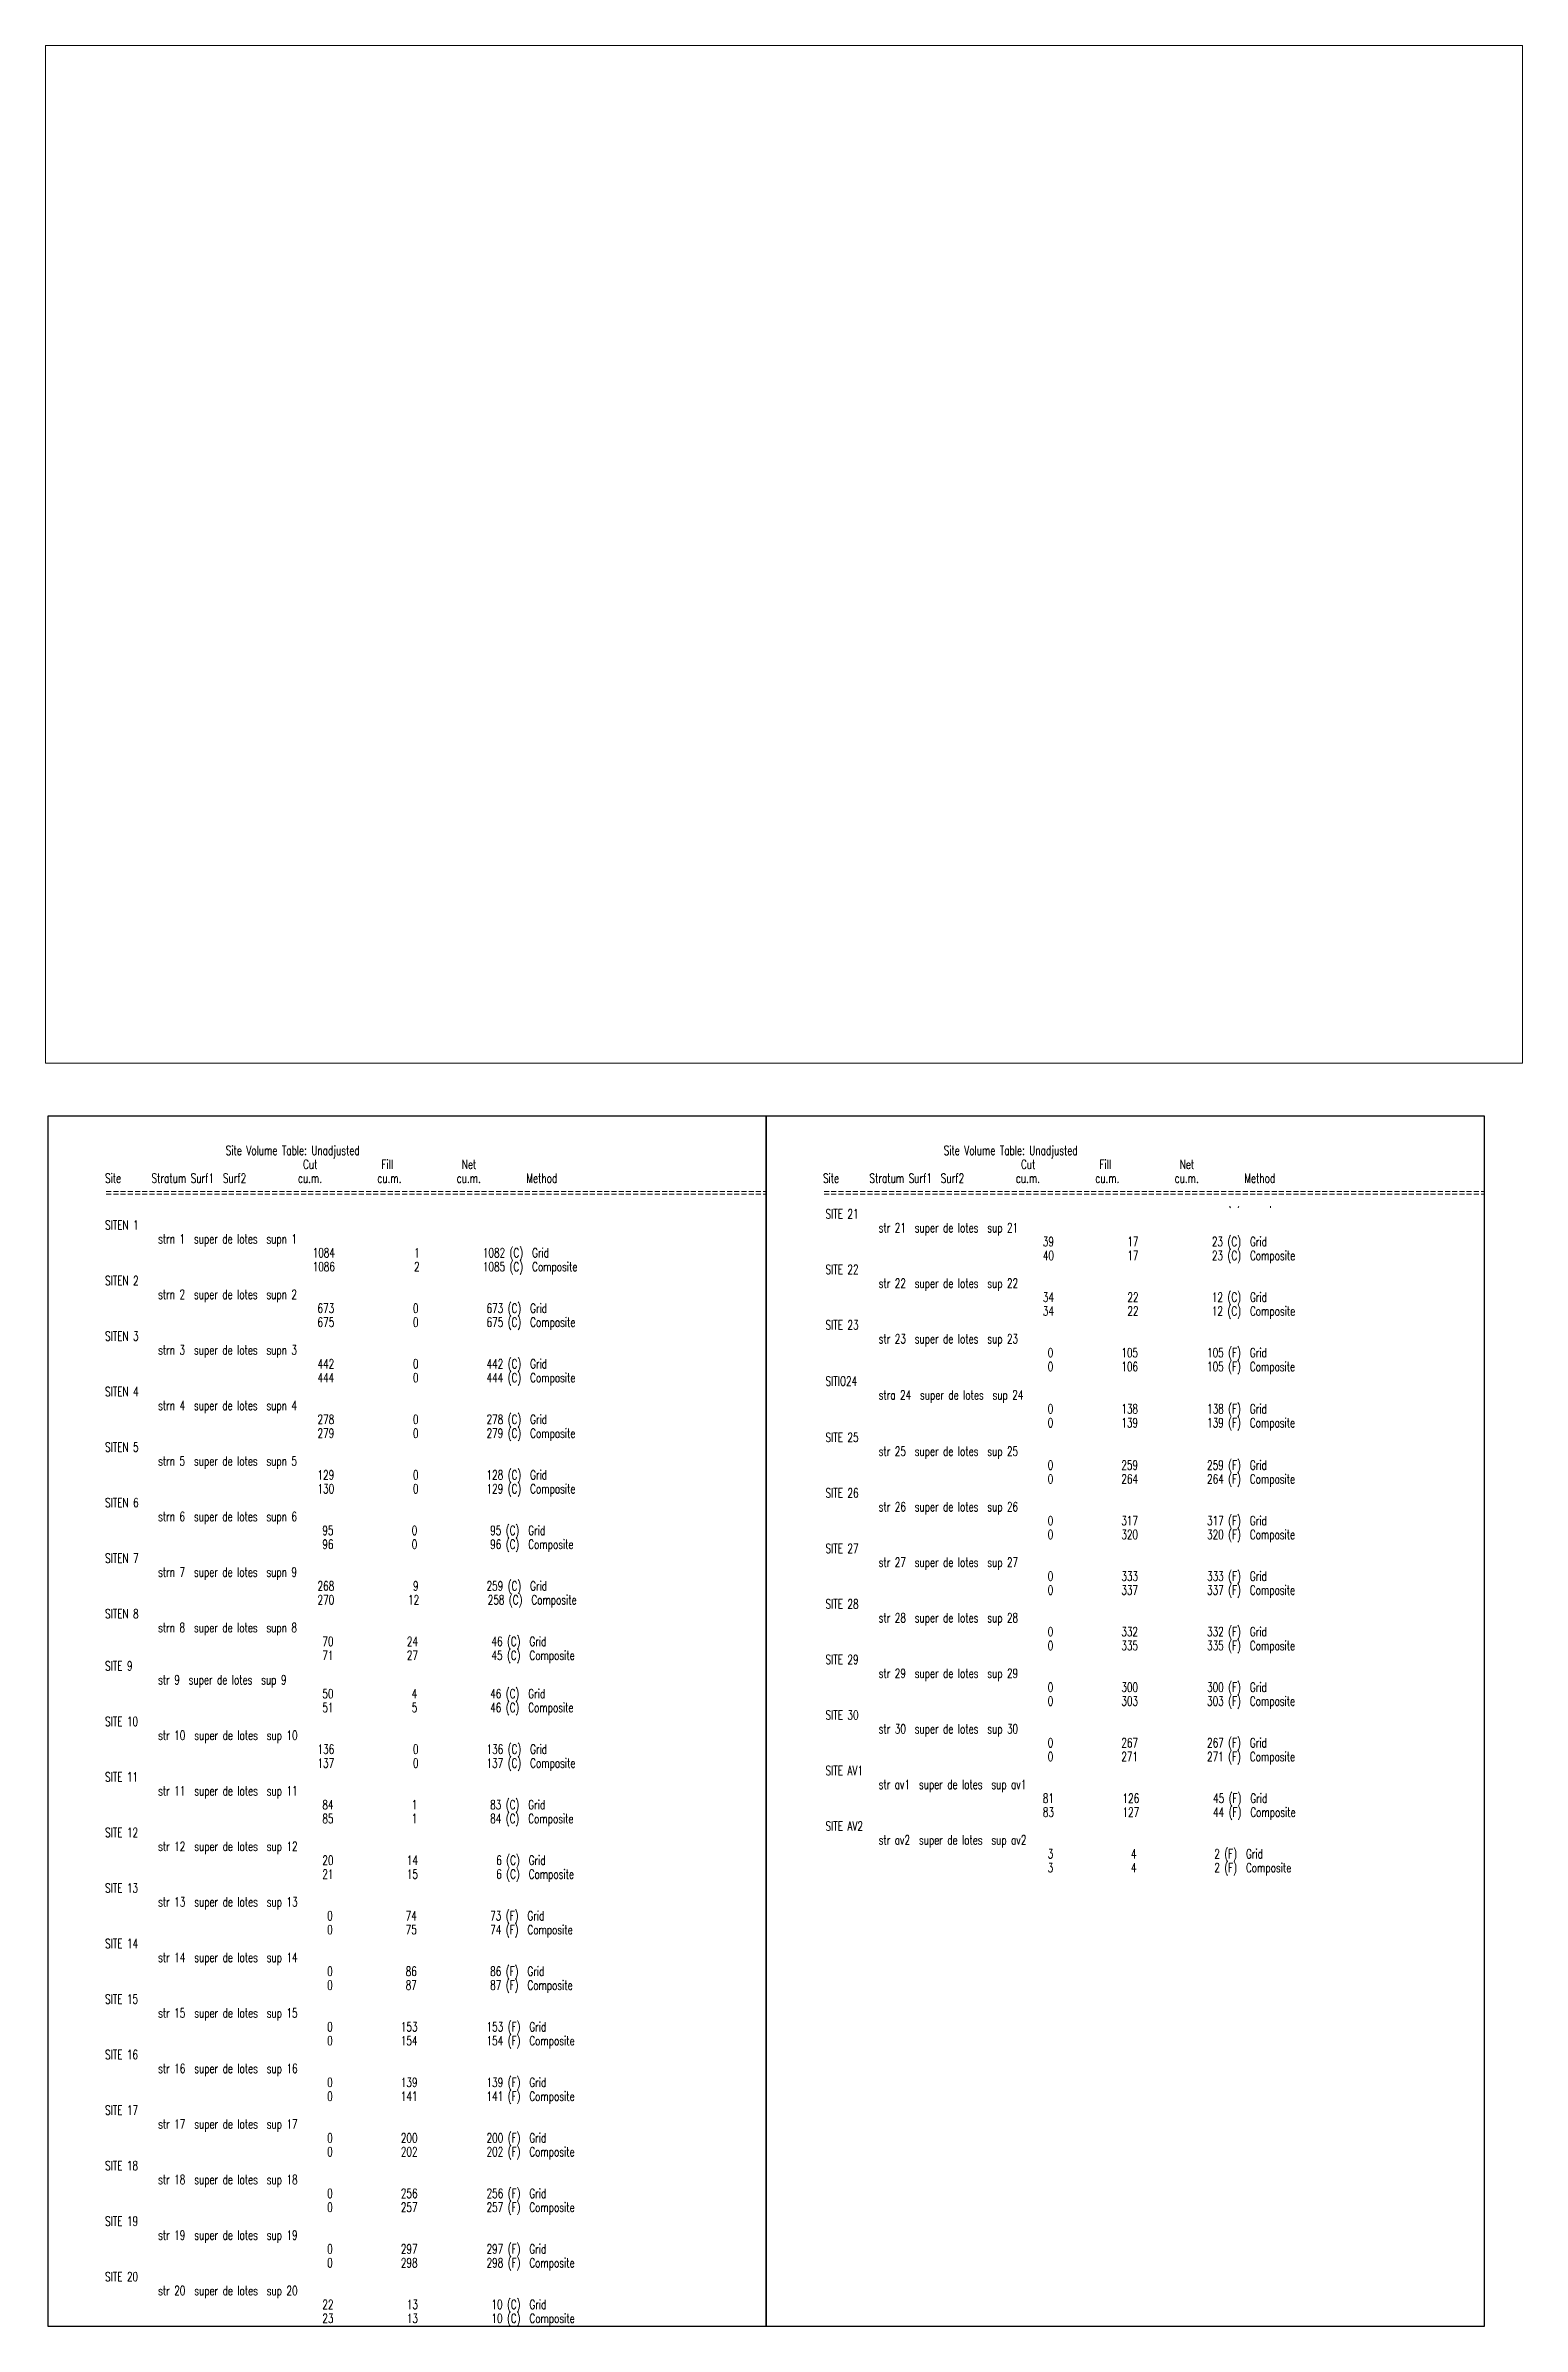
# Paper-space layout 'Layout1' of a CAD drawing. Header units: metres. Extents: x 11 to 351, y 44 to 569.
# The model-space entities are those that its viewports show. They can reach past a viewport. Long polylines and large blocks are cut down to what shows.
import ezdxf

# ---------------------------------------------------------------- set-up
doc = ezdxf.new("R2010")
doc.units = ezdxf.units.M
doc.header["$LTSCALE"] = 0.0254
doc.header["$MEASUREMENT"] = 0
for name, color, linetype in [('LOTES', 3, 'Continuous'), ('VENTANAS', 252, 'Continuous'), ('VOLLBLS', 7, 'Continuous')]:
    doc.layers.add(name, color=color, linetype=linetype)
doc.layers.get('VOLLBLS').off()
doc.styles.add('ALINEAMIENTO 2', font='romans.shx', dxfattribs={"width": 0.7, "height": 0.6})

msp = doc.modelspace()

# ---------------------------------------------------------------- texts
at = {"layer": 'LOTES', "ltscale": 20000, "style": 'ALINEAMIENTO 2', "width": 0.7}
for s, p in [('                         Site Volume Table: Unadjusted', (606893.413, 1311185.141)), ('                                         Cut             Fill              Net', (606893.413, 1311184.241)), ('Site      Stratum Surf1  Surf2         cu.m.           cu.m.           cu.m.         Method', (606893.413, 1311183.341)), ('=================================================================================================', (606893.413, 1311182.441)), ('SITEN 1             ', (606893.413, 1311180.306)), ('           strn 1  super de lotes  supn 1', (606893.413, 1311179.406)), ('                                           1084                1             1082 (C)  Grid      ', (606893.413, 1311178.506)), ('SITEN 2             ', (606893.413, 1311176.706)), ('                                           1086                2             1085 (C)  Composite ', (606893.413, 1311177.606)), ('           strn 2  super de lotes  supn 2', (606893.413, 1311175.806)), ('                                            673                0              673 (C)  Grid      ', (606893.413, 1311174.906)), ('                                            675                0              675 (C)  Composite ', (606893.413, 1311174.006)), ('SITEN 3             ', (606893.413, 1311173.106)), ('           strn 3  super de lotes  supn 3', (606893.413, 1311172.206)), ('                                            442                0              442 (C)  Grid      ', (606893.413, 1311171.306)), ('                                            444                0              444 (C)  Composite ', (606893.413, 1311170.406)), ('SITEN 4             ', (606893.413, 1311169.506)), ('           strn 4  super de lotes  supn 4', (606893.413, 1311168.606)), ('                                            278                0              278 (C)  Grid      ', (606893.413, 1311167.706)), ('                                            279                0              279 (C)  Composite ', (606893.413, 1311166.806)), ('SITEN 5             ', (606893.413, 1311165.906)), ('           strn 5  super de lotes  supn 5', (606893.413, 1311165.006)), ('                                            129                0              128 (C)  Grid      ', (606893.413, 1311164.106)), ('                                            130                0              129 (C)  Composite ', (606893.413, 1311163.206)), ('SITEN 6             ', (606893.413, 1311162.306)), ('           strn 6  super de lotes  supn 6', (606893.413, 1311161.406)), ('                                             95                0               95 (C)  Grid      ', (606893.413, 1311160.506)), ('SITEN 7             ', (606893.413, 1311158.706)), ('                                             96                0               96 (C)  Composite ', (606893.413, 1311159.606)), ('           strn 7  super de lotes  supn 9', (606893.413, 1311157.806)), ('                                            268                9              259 (C)  Grid      ', (606893.413, 1311156.906)), ('                                            270               12              258 (C)  Composite ', (606893.413, 1311156.006)), ('SITEN 8             ', (606893.413, 1311155.106)), ('           strn 8  super de lotes  supn 8', (606893.413, 1311154.206)), ('                                             70               24               46 (C)  Grid      ', (606893.413, 1311153.306)), ('SITE 9              ', (606893.413, 1311151.722)), ('                                             71               27               45 (C)  Composite ', (606893.413, 1311152.406)), ('           str 9  super de lotes  sup 9', (606893.413, 1311150.822)), ('                                             50                4               46 (C)  Grid      ', (606893.413, 1311149.922)), ('                                             51                5               46 (C)  Composite ', (606893.413, 1311149.022)), ('SITE 10             ', (606893.413, 1311148.122)), ('           str 10  super de lotes  sup 10', (606893.413, 1311147.222)), ('                                            136                0              136 (C)  Grid      ', (606893.413, 1311146.322)), ('                                            137                0              137 (C)  Composite ', (606893.413, 1311145.422)), ('SITE 11             ', (606893.413, 1311144.522)), ('           str 11  super de lotes  sup 11', (606893.413, 1311143.622)), ('                                             84                1               83 (C)  Grid      ', (606893.413, 1311142.722)), ('SITE 12             ', (606893.413, 1311140.922)), ('                                             85                1               84 (C)  Composite ', (606893.413, 1311141.822)), ('           str 12  super de lotes  sup 12', (606893.413, 1311140.022)), ('                                             20               14                6 (C)  Grid      ', (606893.413, 1311139.122)), ('                                             21               15                6 (C)  Composite ', (606893.413, 1311138.222)), ('SITE 13             ', (606893.413, 1311137.322)), ('           str 13  super de lotes  sup 13', (606893.413, 1311136.422)), ('                                              0               74               73 (F)  Grid      ', (606893.413, 1311135.522)), ('SITE 14             ', (606893.413, 1311133.722)), ('                                              0               75               74 (F)  Composite ', (606893.413, 1311134.622)), ('           str 14  super de lotes  sup 14', (606893.413, 1311132.822)), ('                                              0               86               86 (F)  Grid      ', (606893.413, 1311131.922)), ('                                              0               87               87 (F)  Composite ', (606893.413, 1311131.022)), ('SITE 15             ', (606893.413, 1311130.122)), ('           str 15  super de lotes  sup 15', (606893.413, 1311129.222)), ('                                              0              153              153 (F)  Grid      ', (606893.413, 1311128.322)), ('                                              0              154              154 (F)  Composite ', (606893.413, 1311127.422)), ('SITE 16             ', (606893.413, 1311126.522)), ('           str 16  super de lotes  sup 16', (606893.413, 1311125.622)), ('                                              0              139              139 (F)  Grid      ', (606893.413, 1311124.722)), ('                                              0              141              141 (F)  Composite ', (606893.413, 1311123.822)), ('SITE 17             ', (606893.413, 1311122.922)), ('           str 17  super de lotes  sup 17', (606893.413, 1311122.022)), ('                                              0              200              200 (F)  Grid      ', (606893.413, 1311121.122)), ('                                              0              202              202 (F)  Composite ', (606893.413, 1311120.222)), ('SITE 18             ', (606893.413, 1311119.322)), ('           str 18  super de lotes  sup 18', (606893.413, 1311118.422)), ('                                              0              256              256 (F)  Grid      ', (606893.413, 1311117.522)), ('SITE 19             ', (606893.413, 1311115.722)), ('                                              0              257              257 (F)  Composite ', (606893.413, 1311116.622)), ('           str 19  super de lotes  sup 19', (606893.413, 1311114.822)), ('                                              0              297              297 (F)  Grid      ', (606893.413, 1311113.922)), ('                                              0              298              298 (F)  Composite ', (606893.413, 1311113.022)), ('SITE 20             ', (606893.413, 1311112.122)), ('           str 20  super de lotes  sup 20', (606893.413, 1311111.222)), ('                                             22               13               10 (C)  Grid      ', (606893.413, 1311110.322)), ('SITE 21             ', (606893.413, 1311108.522)), ('                                             23               13               10 (C)  Composite ', (606893.413, 1311109.422)), ('           str 21  super de lotes  sup 21', (606893.413, 1311107.622)), ('                                             39               17               23 (C)  Grid      ', (606893.413, 1311106.722)), ('                                             40               17               23 (C)  Composite ', (606893.413, 1311105.822)), ('SITE 22             ', (606893.413, 1311104.922)), ('           str 22  super de lotes  sup 22', (606893.413, 1311104.022)), ('                                             34               22               12 (C)  Grid      ', (606893.413, 1311103.122)), ('                                             34               22               12 (C)  Composite ', (606893.413, 1311102.222)), ('SITE 23             ', (606893.413, 1311101.322)), ('           str 23  super de lotes  sup 23', (606893.413, 1311100.422)), ('                                              0              105              105 (F)  Grid      ', (606893.413, 1311099.522)), ('                                              0              106              105 (F)  Composite ', (606893.413, 1311098.622)), ('SITIO24             ', (606893.413, 1311097.68)), ('           stra 24  super de lotes  sup 24', (606893.413, 1311096.78)), ('                                              0              138              138 (F)  Grid      ', (606893.413, 1311095.88)), ('                                              0              139              139 (F)  Composite ', (606893.413, 1311094.98)), ('SITE 25             ', (606893.413, 1311094.033)), ('           str 25  super de lotes  sup 25', (606893.413, 1311093.133)), ('                                              0              259              259 (F)  Grid      ', (606893.413, 1311092.233)), ('                                              0              264              264 (F)  Composite ', (606893.413, 1311091.333)), ('SITE 26             ', (606893.413, 1311090.433)), ('           str 26  super de lotes  sup 26', (606893.413, 1311089.533)), ('                                              0              317              317 (F)  Grid      ', (606893.413, 1311088.633)), ('                                              0              320              320 (F)  Composite ', (606893.413, 1311087.733)), ('SITE 27             ', (606893.413, 1311086.833)), ('           str 27  super de lotes  sup 27', (606893.413, 1311085.933)), ('                                              0              333              333 (F)  Grid      ', (606893.413, 1311085.033)), ('SITE 28             ', (606893.413, 1311083.233)), ('                                              0              337              337 (F)  Composite ', (606893.413, 1311084.133)), ('           str 28  super de lotes  sup 28', (606893.413, 1311082.333)), ('                                              0              332              332 (F)  Grid      ', (606893.413, 1311081.433)), ('                                              0              335              335 (F)  Composite ', (606893.413, 1311080.533)), ('SITE 29             ', (606893.413, 1311079.633)), ('           str 29  super de lotes  sup 29', (606893.413, 1311078.733)), ('                                              0              300              300 (F)  Grid      ', (606893.413, 1311077.833)), ('SITE 30             ', (606893.413, 1311076.033)), ('                                              0              303              303 (F)  Composite ', (606893.413, 1311076.933)), ('           str 30  super de lotes  sup 30', (606893.413, 1311075.133)), ('                                              0              267              267 (F)  Grid      ', (606893.413, 1311074.233)), ('                                              0              271              271 (F)  Composite ', (606893.413, 1311073.333)), ('SITE AV1            ', (606893.413, 1311072.433)), ('           str av1  super de lotes  sup av1', (606893.413, 1311071.533)), ('                                             81              126               45 (F)  Grid      ', (606893.413, 1311070.633)), ('                                             83              127               44 (F)  Composite ', (606893.413, 1311069.733)), ('SITE AV2            ', (606893.413, 1311068.833)), ('           str av2  super de lotes  sup av2', (606893.413, 1311067.933)), ('                                              3                4                2 (F)  Grid      ', (606893.413, 1311067.033)), ('                                              3                4                2 (F)  Composite ', (606893.413, 1311066.133))]:
    msp.add_text(s, height=0.6, dxfattribs=at).set_placement(p)

psp = doc.layouts.get("Layout1")

# ---------------------------------------------------------------- linework, layer by layer
at = {"layer": 'VENTANAS', "ltscale": 20000}
for points in [[(11.4, 322.4), (176.65, 322.4), (176.65, 43.7), (11.4, 43.7)], [(176.65, 322.4), (341.91, 322.4), (341.91, 43.7), (176.65, 43.7)]]:
    psp.add_lwpolyline(points, close=True, dxfattribs=at)

# ---------------------------------------------------------------- viewports
at = {"layer": 'VENTANAS', "ltscale": 20000, "view_target_point": (605931.212, 1311172.224)}
psp.add_viewport(center=(180.75, 451.63), size=(339.91, 234.2995), view_center_point=(-170.606, -32.065), view_height=117.14976, dxfattribs=at)
at = {"layer": 'VENTANAS', "ltscale": 20000, "view_target_point": (606913.002, 1311148.443)}
psp.add_viewport(center=(94.03, 183.05), size=(165.25, 278.702), view_center_point=(0, 0), view_height=78.4859, status=3, dxfattribs=at)
at = {"layer": 'VOLLBLS', "ltscale": 20000}
for center, size, view_center_point, view_height, status, view_target_point in [((259.28, 311.99), (165.25, 20.8115), (981.79, 12.531), 5.86078, 4, (605931.212, 1311172.224)), ((259.28, 220.96), (165.25, 161.2505), (-0.45, 2.901), 45.41016, 5, (606913.285, 1311083.712))]:
    psp.add_viewport(center=center, size=size, view_center_point=view_center_point, view_height=view_height, status=status, dxfattribs=dict(at, view_target_point=view_target_point))

doc.saveas('drawing.dxf')
